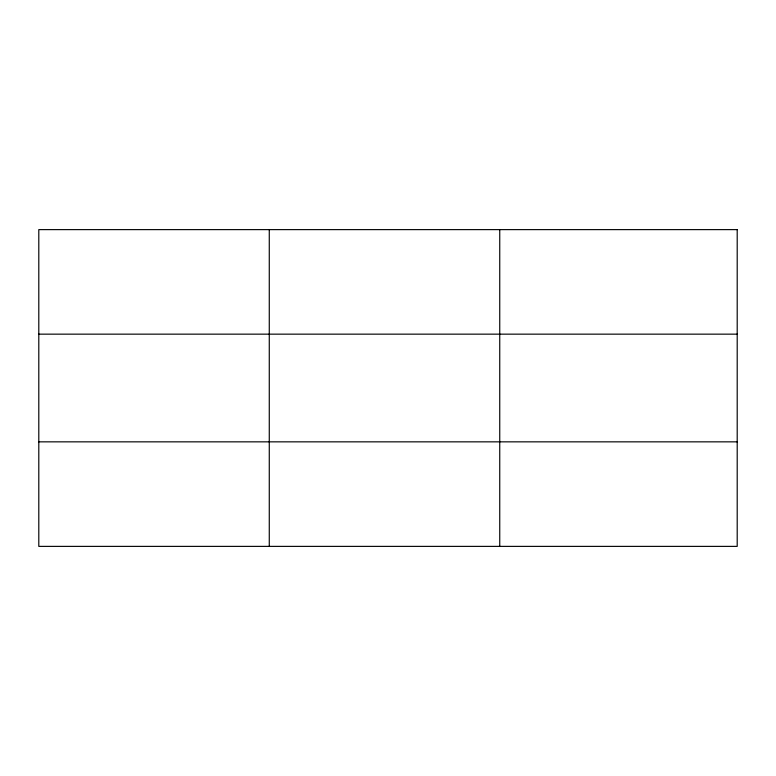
<?xml version="1.0" encoding="UTF-8"?>
<svg xmlns="http://www.w3.org/2000/svg" width="776" height="776" viewBox="0 0 776 776"><rect width="100%" height="100%" fill="white"/><g stroke="black" fill="none" stroke-linecap="round" stroke-linejoin="round"><path stroke-width="1.16" d="M38.8 334.155L737.2 334.155M38.8 441.845L737.2 441.845M499.744 229.618L499.744 546.382M269.272 229.618L269.272 546.382M737.2 229.618L737.2 546.382L38.8 546.382L38.8 229.618L737.2 229.618"/></g></svg>
